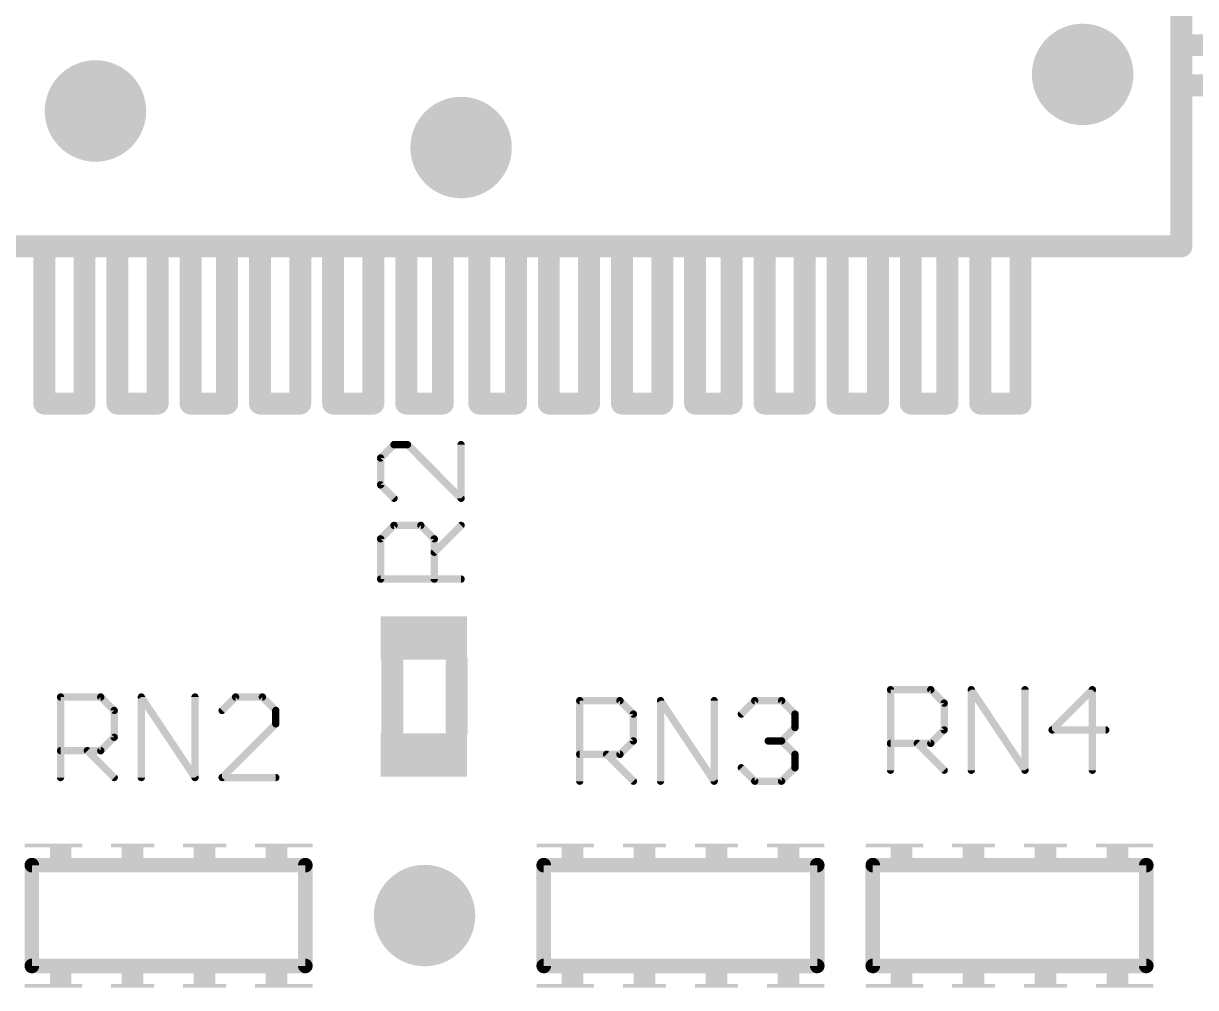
# Model space of a CAD drawing. Extents: x -2.4 to 65.5, y -2.3 to 59.9.
# Drawn here: x 31.12 to 39.27, y 18.3 to 24.99 of the extents above; entities that cross this region are included whole.
import ezdxf

# ---------------------------------------------------------------- set-up
doc = ezdxf.new("R2010")
doc.units = 0
for name, color, linetype in [('18', 94, 'CONTINUOUS'), ('21', 251, 'CONTINUOUS'), ('25', 251, 'CONTINUOUS'), ('51', 251, 'CONTINUOUS')]:
    doc.layers.add(name, color=color, linetype=linetype)

# ---------------------------------------------------------------- blocks, each defined once
blk = doc.blocks.new('RECT')
blk.add_solid([(-0.5, -0.5), (0.5, -0.5), (-0.5, 0.5), (0.5, 0.5)])
blk = doc.blocks.new('ROUNDV')
at = {"const_width": 0.5}
blk.add_lwpolyline([(0, -0.25, 1), (0, 0.25, 1), (0, -0.25)], format="xyb", dxfattribs=at)

msp = doc.modelspace()

# ---------------------------------------------------------------- linework, layer by layer
at = {"layer": '21', "const_width": 0.1524}
for points in [[(39.1668, 23.4442), (39.1668, 24.2316)], [(38.3794, 23.4442), (39.1668, 23.4442)]]:
    msp.add_lwpolyline(points, dxfattribs=at)
at = {"layer": '21', "const_width": 0.0762}
for points in [[(39.2049, 24.2316, 1), (39.1287, 24.2316)], [(38.3794, 23.4823, 1), (38.3794, 23.4061)], [(39.1287, 23.4442, 1), (39.2049, 23.4442)], [(39.1668, 23.4061, 1), (39.1668, 23.4823)]]:
    msp.add_lwpolyline(points, format="xyb", dxfattribs=at)
at = {"layer": '25', "const_width": 0.0508}
for points in [[(33.6969, 22.067), (33.6037, 21.9737)], [(33.7902, 22.067), (33.6969, 22.067)], [(34.163, 21.6941), (33.7902, 22.067)], [(34.163, 22.067), (34.163, 21.6941)], [(33.6037, 21.9737), (33.6037, 21.7873)], [(33.6037, 21.7873), (33.6969, 21.6941)], [(33.6037, 21.4124), (33.6969, 21.5056)], [(33.6969, 21.5056), (33.8834, 21.5056)], [(33.8834, 21.5056), (33.9766, 21.4124)], [(33.9766, 21.3192), (34.163, 21.5056)], [(33.6037, 21.1328), (33.6037, 21.4124)], [(33.9766, 21.4124), (33.9766, 21.1328)], [(34.163, 21.1328), (33.6037, 21.1328)], [(37.1461, 19.8054), (37.1461, 20.3647)], [(37.1461, 20.3647), (37.4257, 20.3647)], [(37.4257, 20.3647), (37.5189, 20.2715)], [(37.7074, 19.8054), (37.7074, 20.3647)], [(37.7074, 20.3647), (38.0802, 19.8054)], [(38.0802, 19.8054), (38.0802, 20.3647)], [(38.5483, 20.3647), (38.2687, 20.085)], [(38.5483, 19.8054), (38.5483, 20.3647)], [(31.3803, 19.7546), (31.3803, 20.3139)], [(31.3803, 20.3139), (31.6599, 20.3139)], [(31.6599, 20.3139), (31.7531, 20.2207)], [(31.9416, 19.7546), (31.9416, 20.3139)], [(31.9416, 20.3139), (32.3144, 19.7546)], [(32.3144, 19.7546), (32.3144, 20.3139)], [(32.5961, 20.3139), (32.5029, 20.2207)], [(32.7825, 20.3139), (32.5961, 20.3139)], [(32.8757, 20.2207), (32.7825, 20.3139)], [(34.9871, 19.7292), (34.9871, 20.2885)], [(34.9871, 20.2885), (35.2667, 20.2885)], [(35.2667, 20.2885), (35.3599, 20.1953)], [(35.5484, 19.7292), (35.5484, 20.2885)], [(35.5484, 20.2885), (35.9212, 19.7292)], [(35.9212, 19.7292), (35.9212, 20.2885)], [(36.1097, 20.1953), (36.2029, 20.2885)], [(36.2029, 20.2885), (36.3893, 20.2885)], [(36.3893, 20.2885), (36.4825, 20.1953)], [(37.5189, 20.2715), (37.5189, 20.085)], [(31.7531, 20.2207), (31.7531, 20.0342)], [(32.8757, 20.1274), (32.8757, 20.2207)], [(35.3599, 20.1953), (35.3599, 20.0088)], [(36.4825, 20.1953), (36.4825, 20.1021)], [(32.5029, 19.7546), (32.8757, 20.1274)], [(36.4825, 20.1021), (36.3893, 20.0088)], [(31.7531, 20.0342), (31.6599, 19.941)], [(35.3599, 20.0088), (35.2667, 19.9156)], [(36.3893, 20.0088), (36.2961, 20.0088)], [(36.3893, 20.0088), (36.4825, 19.9156)], [(37.5189, 20.085), (37.4257, 19.9918)], [(38.2687, 20.085), (38.6415, 20.085)], [(31.6599, 19.941), (31.3803, 19.941)], [(31.5667, 19.941), (31.7531, 19.7546)], [(37.4257, 19.9918), (37.1461, 19.9918)], [(37.3325, 19.9918), (37.5189, 19.8054)], [(35.2667, 19.9156), (34.9871, 19.9156)], [(35.1735, 19.9156), (35.3599, 19.7292)], [(36.4825, 19.9156), (36.4825, 19.8224)], [(36.2029, 19.7292), (36.1097, 19.8224)], [(36.4825, 19.8224), (36.3893, 19.7292)], [(32.8757, 19.7546), (32.5029, 19.7546)], [(36.3893, 19.7292), (36.2029, 19.7292)]]:
    msp.add_lwpolyline(points, dxfattribs=at)
at = {"layer": '25', "const_width": 0.0254}
for points in [[(33.6969, 22.0797, 1), (33.6969, 22.0543)], [(33.7059, 22.058, 1), (33.688, 22.0759)], [(33.7991, 22.0759, 1), (33.7812, 22.058)], [(33.7902, 22.0543, 1), (33.7902, 22.0797)], [(34.1757, 22.067, 1), (34.1503, 22.067)], [(33.6164, 21.9737, 1), (33.591, 21.9737)], [(33.5947, 21.9827, 1), (33.6127, 21.9648)], [(33.6127, 21.7963, 1), (33.5947, 21.7783)], [(33.591, 21.7873, 1), (33.6164, 21.7873)], [(33.688, 21.6851, 1), (33.7059, 21.7031)], [(34.1503, 21.6941, 1), (34.1757, 21.6941)], [(34.154, 21.6851, 1), (34.172, 21.7031)], [(33.6969, 21.5183, 1), (33.6969, 21.493)], [(33.7059, 21.4967, 1), (33.688, 21.5146)], [(33.8923, 21.5146, 1), (33.8744, 21.4967)], [(33.8834, 21.493, 1), (33.8834, 21.5183)], [(34.172, 21.4967, 1), (34.154, 21.5146)], [(33.6164, 21.4124, 1), (33.591, 21.4124)], [(33.5947, 21.4214, 1), (33.6127, 21.4035)], [(33.9893, 21.4124, 1), (33.9639, 21.4124)], [(33.9676, 21.4035, 1), (33.9856, 21.4214)], [(33.9676, 21.3282, 1), (33.9856, 21.3102)], [(33.6037, 21.1455, 1), (33.6037, 21.1201)], [(33.591, 21.1328, 1), (33.6164, 21.1328)], [(33.9639, 21.1328, 1), (33.9893, 21.1328)], [(34.163, 21.1201, 1), (34.163, 21.1455)], [(37.1588, 20.3647, 1), (37.1334, 20.3647)], [(37.1461, 20.3774, 1), (37.1461, 20.352)], [(37.4347, 20.3737, 1), (37.4167, 20.3557)], [(37.4257, 20.352, 1), (37.4257, 20.3774)], [(37.7201, 20.3647, 1), (37.6947, 20.3647)], [(37.7179, 20.3717, 1), (37.6968, 20.3576)], [(38.0929, 20.3647, 1), (38.0675, 20.3647)], [(38.561, 20.3647, 1), (38.5356, 20.3647)], [(38.5573, 20.3557, 1), (38.5393, 20.3737)], [(31.393, 20.3139, 1), (31.3676, 20.3139)], [(31.3803, 20.3266, 1), (31.3803, 20.3012)], [(31.6689, 20.3229, 1), (31.6509, 20.3049)], [(31.6599, 20.3012, 1), (31.6599, 20.3266)], [(31.9543, 20.3139, 1), (31.9289, 20.3139)], [(31.9521, 20.3209, 1), (31.931, 20.3068)], [(32.3271, 20.3139, 1), (32.3017, 20.3139)], [(32.5961, 20.3266, 1), (32.5961, 20.3012)], [(32.6051, 20.3049, 1), (32.5871, 20.3229)], [(32.7915, 20.3229, 1), (32.7735, 20.3049)], [(32.7825, 20.3012, 1), (32.7825, 20.3266)], [(34.9998, 20.2885, 1), (34.9744, 20.2885)], [(34.9871, 20.3012, 1), (34.9871, 20.2758)], [(35.2757, 20.2975, 1), (35.2577, 20.2795)], [(35.2667, 20.2758, 1), (35.2667, 20.3012)], [(35.5611, 20.2885, 1), (35.5357, 20.2885)], [(35.5589, 20.2955, 1), (35.5378, 20.2814)], [(35.9339, 20.2885, 1), (35.9085, 20.2885)], [(36.2029, 20.3012, 1), (36.2029, 20.2758)], [(36.2119, 20.2795, 1), (36.1939, 20.2975)], [(36.3983, 20.2975, 1), (36.3803, 20.2795)], [(36.3893, 20.2758, 1), (36.3893, 20.3012)], [(37.5316, 20.2715, 1), (37.5062, 20.2715)], [(37.5099, 20.2625, 1), (37.5279, 20.2804)], [(31.7658, 20.2207, 1), (31.7404, 20.2207)], [(31.7441, 20.2117, 1), (31.7621, 20.2296)], [(32.4939, 20.2296, 1), (32.5119, 20.2117)], [(32.8884, 20.2207, 1), (32.863, 20.2207)], [(32.8668, 20.2117, 1), (32.8847, 20.2296)], [(35.3726, 20.1953, 1), (35.3472, 20.1953)], [(35.3509, 20.1863, 1), (35.3689, 20.2042)], [(36.1007, 20.2042, 1), (36.1187, 20.1863)], [(36.4952, 20.1953, 1), (36.4698, 20.1953)], [(36.4736, 20.1863, 1), (36.4915, 20.2042)], [(32.863, 20.1274, 1), (32.8884, 20.1274)], [(32.8847, 20.1185, 1), (32.8668, 20.1364)], [(36.4698, 20.1021, 1), (36.4952, 20.1021)], [(36.4915, 20.0931, 1), (36.4736, 20.111)], [(31.7404, 20.0342, 1), (31.7658, 20.0342)], [(31.7621, 20.0253, 1), (31.7441, 20.0432)], [(35.3689, 19.9999, 1), (35.3509, 20.0178)], [(36.2961, 20.0215, 1), (36.2961, 19.9961)], [(36.3983, 20.0178, 1), (36.3803, 19.9999)], [(36.3893, 19.9961, 1), (36.3893, 20.0215)], [(37.5062, 20.085, 1), (37.5316, 20.085)], [(37.5279, 20.0761, 1), (37.5099, 20.094)], [(38.2687, 20.0977, 1), (38.2687, 20.0723)], [(38.2597, 20.094, 1), (38.2777, 20.0761)], [(38.6415, 20.0723, 1), (38.6415, 20.0977)], [(31.3803, 19.9537, 1), (31.3803, 19.9283)], [(31.5757, 19.95, 1), (31.5577, 19.932)], [(31.6509, 19.95, 1), (31.6689, 19.932)], [(31.6599, 19.9283, 1), (31.6599, 19.9537)], [(35.3472, 20.0088, 1), (35.3726, 20.0088)], [(36.3803, 20.0178, 1), (36.3983, 19.9999)], [(37.1461, 20.0045, 1), (37.1461, 19.9791)], [(37.3415, 20.0008, 1), (37.3235, 19.9828)], [(37.4167, 20.0008, 1), (37.4347, 19.9828)], [(37.4257, 19.9791, 1), (37.4257, 20.0045)], [(34.9871, 19.9283, 1), (34.9871, 19.9029)], [(35.1825, 19.9246, 1), (35.1645, 19.9066)], [(35.2577, 19.9246, 1), (35.2757, 19.9066)], [(35.2667, 19.9029, 1), (35.2667, 19.9283)], [(36.4952, 19.9156, 1), (36.4698, 19.9156)], [(36.4736, 19.9066, 1), (36.4915, 19.9246)], [(36.1187, 19.8314, 1), (36.1007, 19.8134)], [(36.4698, 19.8224, 1), (36.4952, 19.8224)], [(36.4915, 19.8134, 1), (36.4736, 19.8314)], [(37.1334, 19.8054, 1), (37.1588, 19.8054)], [(37.5099, 19.7964, 1), (37.5279, 19.8144)], [(37.6947, 19.8054, 1), (37.7201, 19.8054)], [(38.0675, 19.8054, 1), (38.0929, 19.8054)], [(38.0697, 19.7984, 1), (38.0908, 19.8124)], [(38.5356, 19.8054, 1), (38.561, 19.8054)], [(31.3676, 19.7546, 1), (31.393, 19.7546)], [(31.7441, 19.7456, 1), (31.7621, 19.7636)], [(31.9289, 19.7546, 1), (31.9543, 19.7546)], [(32.3017, 19.7546, 1), (32.3271, 19.7546)], [(32.3039, 19.7476, 1), (32.325, 19.7616)], [(32.5029, 19.7673, 1), (32.5029, 19.7419)], [(32.4939, 19.7636, 1), (32.5119, 19.7456)], [(32.8757, 19.7419, 1), (32.8757, 19.7673)], [(34.9744, 19.7292, 1), (34.9998, 19.7292)], [(35.3509, 19.7202, 1), (35.3689, 19.7382)], [(35.5357, 19.7292, 1), (35.5611, 19.7292)], [(35.9085, 19.7292, 1), (35.9339, 19.7292)], [(35.9107, 19.7222, 1), (35.9318, 19.7362)], [(36.2029, 19.7419, 1), (36.2029, 19.7165)], [(36.1939, 19.7202, 1), (36.2119, 19.7382)], [(36.3803, 19.7382, 1), (36.3983, 19.7202)], [(36.3893, 19.7165, 1), (36.3893, 19.7419)]]:
    msp.add_lwpolyline(points, format="xyb", dxfattribs=at)
at = {"layer": '51'}
for points, const_width in [([(39.1668, 23.4442), (39.1668, 33.4518)], 0.1524), ([(39.1668, 24.8412), (39.1668, 24.5618)], 0.1524), ([(40.259, 24.8412), (39.1668, 24.8412)], 0.1524), ([(39.1668, 24.5618), (40.259, 24.5618)], 0.1524), ([(29.1592, 23.4442), (39.1668, 23.4442)], 0.1524), ([(31.5468, 23.4442), (31.2674, 23.4442)], 0.1524), ([(31.2674, 23.4442), (31.2674, 22.352)], 0.1524), ([(31.5468, 22.352), (31.5468, 23.4442)], 0.1524), ([(32.0548, 23.4442), (31.7754, 23.4442)], 0.1524), ([(31.7754, 23.4442), (31.7754, 22.352)], 0.1524), ([(32.0548, 22.352), (32.0548, 23.4442)], 0.1524), ([(32.5374, 23.4442), (32.2834, 23.4442)], 0.1524), ([(32.2834, 23.4442), (32.2834, 22.352)], 0.1524), ([(32.5374, 22.352), (32.5374, 23.4442)], 0.1524), ([(33.0454, 23.4442), (32.766, 23.4442)], 0.1524), ([(32.766, 23.4442), (32.766, 22.352)], 0.1524), ([(33.0454, 22.352), (33.0454, 23.4442)], 0.1524), ([(33.5534, 23.4442), (33.274, 23.4442)], 0.1524), ([(33.274, 23.4442), (33.274, 22.352)], 0.1524), ([(33.5534, 22.352), (33.5534, 23.4442)], 0.1524), ([(34.036, 23.4442), (33.782, 23.4442)], 0.1524), ([(33.782, 23.4442), (33.782, 22.352)], 0.1524), ([(34.036, 22.352), (34.036, 23.4442)], 0.1524), ([(34.544, 23.4442), (34.29, 23.4442)], 0.1524), ([(34.29, 23.4442), (34.29, 22.352)], 0.1524), ([(34.544, 22.352), (34.544, 23.4442)], 0.1524), ([(35.052, 23.4442), (34.7726, 23.4442)], 0.1524), ([(34.7726, 23.4442), (34.7726, 22.352)], 0.1524), ([(35.052, 22.352), (35.052, 23.4442)], 0.1524), ([(35.56, 23.4442), (35.2806, 23.4442)], 0.1524), ([(35.2806, 23.4442), (35.2806, 22.352)], 0.1524), ([(35.56, 22.352), (35.56, 23.4442)], 0.1524), ([(36.0426, 23.4442), (35.7886, 23.4442)], 0.1524), ([(35.7886, 23.4442), (35.7886, 22.352)], 0.1524), ([(36.0426, 22.352), (36.0426, 23.4442)], 0.1524), ([(36.5506, 23.4442), (36.2712, 23.4442)], 0.1524), ([(36.2712, 23.4442), (36.2712, 22.352)], 0.1524), ([(36.5506, 22.352), (36.5506, 23.4442)], 0.1524), ([(37.0586, 23.4442), (36.7792, 23.4442)], 0.1524), ([(36.7792, 23.4442), (36.7792, 22.352)], 0.1524), ([(37.0586, 22.352), (37.0586, 23.4442)], 0.1524), ([(37.5412, 23.4442), (37.2872, 23.4442)], 0.1524), ([(37.2872, 23.4442), (37.2872, 22.352)], 0.1524), ([(37.5412, 22.352), (37.5412, 23.4442)], 0.1524), ([(38.0492, 23.4442), (37.7698, 23.4442)], 0.1524), ([(37.7698, 23.4442), (37.7698, 22.352)], 0.1524), ([(38.0492, 22.352), (38.0492, 23.4442)], 0.1524), ([(31.2674, 22.352), (31.5468, 22.352)], 0.1524), ([(31.7754, 22.352), (32.0548, 22.352)], 0.1524), ([(32.2834, 22.352), (32.5374, 22.352)], 0.1524), ([(32.766, 22.352), (33.0454, 22.352)], 0.1524), ([(33.274, 22.352), (33.5534, 22.352)], 0.1524), ([(33.782, 22.352), (34.036, 22.352)], 0.1524), ([(34.29, 22.352), (34.544, 22.352)], 0.1524), ([(34.7726, 22.352), (35.052, 22.352)], 0.1524), ([(35.2806, 22.352), (35.56, 22.352)], 0.1524), ([(35.7886, 22.352), (36.0426, 22.352)], 0.1524), ([(36.2712, 22.352), (36.5506, 22.352)], 0.1524), ([(36.7792, 22.352), (37.0586, 22.352)], 0.1524), ([(37.2872, 22.352), (37.5412, 22.352)], 0.1524), ([(37.7698, 22.352), (38.0492, 22.352)], 0.1524), ([(33.685, 20.075), (33.685, 20.565)], 0.1524), ([(34.133, 20.565), (34.133, 20.075)], 0.1524), ([(31.181, 18.446), (31.181, 19.146)], 0.1016), ([(31.181, 19.146), (33.081, 19.146)], 0.1016), ([(33.081, 19.146), (33.081, 18.446)], 0.1016), ([(34.737, 18.446), (34.737, 19.146)], 0.1016), ([(34.737, 19.146), (36.637, 19.146)], 0.1016), ([(36.637, 19.146), (36.637, 18.446)], 0.1016), ([(37.023, 18.446), (37.023, 19.146)], 0.1016), ([(37.023, 19.146), (38.923, 19.146)], 0.1016), ([(38.923, 19.146), (38.923, 18.446)], 0.1016), ([(33.081, 18.446), (31.181, 18.446)], 0.1016), ([(36.637, 18.446), (34.737, 18.446)], 0.1016), ([(38.923, 18.446), (37.023, 18.446)], 0.1016)]:
    msp.add_lwpolyline(points, dxfattribs=dict(at, const_width=const_width))
for points, const_width in [([(39.2049, 24.8412, 1), (39.1287, 24.8412)], 0.0762), ([(39.1668, 24.8793, 1), (39.1668, 24.8031)], 0.0762), ([(39.1668, 24.5999, 1), (39.1668, 24.5237)], 0.0762), ([(39.1287, 24.5618, 1), (39.2049, 24.5618)], 0.0762), ([(31.2674, 23.4823, 1), (31.2674, 23.4061)], 0.0762), ([(31.3055, 23.4442, 1), (31.2293, 23.4442)], 0.0762), ([(31.5849, 23.4442, 1), (31.5087, 23.4442)], 0.0762), ([(31.5468, 23.4061, 1), (31.5468, 23.4823)], 0.0762), ([(31.7754, 23.4823, 1), (31.7754, 23.4061)], 0.0762), ([(31.8135, 23.4442, 1), (31.7373, 23.4442)], 0.0762), ([(32.0929, 23.4442, 1), (32.0167, 23.4442)], 0.0762), ([(32.0548, 23.4061, 1), (32.0548, 23.4823)], 0.0762), ([(32.2834, 23.4823, 1), (32.2834, 23.4061)], 0.0762), ([(32.3215, 23.4442, 1), (32.2453, 23.4442)], 0.0762), ([(32.5755, 23.4442, 1), (32.4993, 23.4442)], 0.0762), ([(32.5374, 23.4061, 1), (32.5374, 23.4823)], 0.0762), ([(32.766, 23.4823, 1), (32.766, 23.4061)], 0.0762), ([(32.8041, 23.4442, 1), (32.7279, 23.4442)], 0.0762), ([(33.0835, 23.4442, 1), (33.0073, 23.4442)], 0.0762), ([(33.0454, 23.4061, 1), (33.0454, 23.4823)], 0.0762), ([(33.274, 23.4823, 1), (33.274, 23.4061)], 0.0762), ([(33.3121, 23.4442, 1), (33.2359, 23.4442)], 0.0762), ([(33.5915, 23.4442, 1), (33.5153, 23.4442)], 0.0762), ([(33.5534, 23.4061, 1), (33.5534, 23.4823)], 0.0762), ([(33.782, 23.4823, 1), (33.782, 23.4061)], 0.0762), ([(33.8201, 23.4442, 1), (33.7439, 23.4442)], 0.0762), ([(34.0741, 23.4442, 1), (33.9979, 23.4442)], 0.0762), ([(34.036, 23.4061, 1), (34.036, 23.4823)], 0.0762), ([(34.29, 23.4823, 1), (34.29, 23.4061)], 0.0762), ([(34.3281, 23.4442, 1), (34.2519, 23.4442)], 0.0762), ([(34.5821, 23.4442, 1), (34.5059, 23.4442)], 0.0762), ([(34.544, 23.4061, 1), (34.544, 23.4823)], 0.0762), ([(34.7726, 23.4823, 1), (34.7726, 23.4061)], 0.0762), ([(34.8107, 23.4442, 1), (34.7345, 23.4442)], 0.0762), ([(35.0901, 23.4442, 1), (35.0139, 23.4442)], 0.0762), ([(35.052, 23.4061, 1), (35.052, 23.4823)], 0.0762), ([(35.2806, 23.4823, 1), (35.2806, 23.4061)], 0.0762), ([(35.3187, 23.4442, 1), (35.2425, 23.4442)], 0.0762), ([(35.5981, 23.4442, 1), (35.5219, 23.4442)], 0.0762), ([(35.56, 23.4061, 1), (35.56, 23.4823)], 0.0762), ([(35.7886, 23.4823, 1), (35.7886, 23.4061)], 0.0762), ([(35.8267, 23.4442, 1), (35.7505, 23.4442)], 0.0762), ([(36.0807, 23.4442, 1), (36.0045, 23.4442)], 0.0762), ([(36.0426, 23.4061, 1), (36.0426, 23.4823)], 0.0762), ([(36.2712, 23.4823, 1), (36.2712, 23.4061)], 0.0762), ([(36.3093, 23.4442, 1), (36.2331, 23.4442)], 0.0762), ([(36.5887, 23.4442, 1), (36.5125, 23.4442)], 0.0762), ([(36.5506, 23.4061, 1), (36.5506, 23.4823)], 0.0762), ([(36.7792, 23.4823, 1), (36.7792, 23.4061)], 0.0762), ([(36.8173, 23.4442, 1), (36.7411, 23.4442)], 0.0762), ([(37.0967, 23.4442, 1), (37.0205, 23.4442)], 0.0762), ([(37.0586, 23.4061, 1), (37.0586, 23.4823)], 0.0762), ([(37.2872, 23.4823, 1), (37.2872, 23.4061)], 0.0762), ([(37.3253, 23.4442, 1), (37.2491, 23.4442)], 0.0762), ([(37.5793, 23.4442, 1), (37.5031, 23.4442)], 0.0762), ([(37.5412, 23.4061, 1), (37.5412, 23.4823)], 0.0762), ([(37.7698, 23.4823, 1), (37.7698, 23.4061)], 0.0762), ([(37.8079, 23.4442, 1), (37.7317, 23.4442)], 0.0762), ([(38.0873, 23.4442, 1), (38.0111, 23.4442)], 0.0762), ([(38.0492, 23.4061, 1), (38.0492, 23.4823)], 0.0762), ([(39.1287, 23.4442, 1), (39.2049, 23.4442)], 0.0762), ([(39.1668, 23.4061, 1), (39.1668, 23.4823)], 0.0762), ([(31.2674, 22.3901, 1), (31.2674, 22.3139)], 0.0762), ([(31.5468, 22.3139, 1), (31.5468, 22.3901)], 0.0762), ([(31.7754, 22.3901, 1), (31.7754, 22.3139)], 0.0762), ([(32.0548, 22.3139, 1), (32.0548, 22.3901)], 0.0762), ([(32.2834, 22.3901, 1), (32.2834, 22.3139)], 0.0762), ([(32.5374, 22.3139, 1), (32.5374, 22.3901)], 0.0762), ([(32.766, 22.3901, 1), (32.766, 22.3139)], 0.0762), ([(33.0454, 22.3139, 1), (33.0454, 22.3901)], 0.0762), ([(33.274, 22.3901, 1), (33.274, 22.3139)], 0.0762), ([(33.5534, 22.3139, 1), (33.5534, 22.3901)], 0.0762), ([(33.782, 22.3901, 1), (33.782, 22.3139)], 0.0762), ([(34.036, 22.3139, 1), (34.036, 22.3901)], 0.0762), ([(34.29, 22.3901, 1), (34.29, 22.3139)], 0.0762), ([(34.544, 22.3139, 1), (34.544, 22.3901)], 0.0762), ([(34.7726, 22.3901, 1), (34.7726, 22.3139)], 0.0762), ([(35.052, 22.3139, 1), (35.052, 22.3901)], 0.0762), ([(35.2806, 22.3901, 1), (35.2806, 22.3139)], 0.0762), ([(35.56, 22.3139, 1), (35.56, 22.3901)], 0.0762), ([(35.7886, 22.3901, 1), (35.7886, 22.3139)], 0.0762), ([(36.0426, 22.3139, 1), (36.0426, 22.3901)], 0.0762), ([(36.2712, 22.3901, 1), (36.2712, 22.3139)], 0.0762), ([(36.5506, 22.3139, 1), (36.5506, 22.3901)], 0.0762), ([(36.7792, 22.3901, 1), (36.7792, 22.3139)], 0.0762), ([(37.0586, 22.3139, 1), (37.0586, 22.3901)], 0.0762), ([(37.2872, 22.3901, 1), (37.2872, 22.3139)], 0.0762), ([(37.5412, 22.3139, 1), (37.5412, 22.3901)], 0.0762), ([(37.7698, 22.3901, 1), (37.7698, 22.3139)], 0.0762), ([(38.0492, 22.3139, 1), (38.0492, 22.3901)], 0.0762), ([(31.2293, 22.352, 1), (31.3055, 22.352)], 0.0762), ([(31.5087, 22.352, 1), (31.5849, 22.352)], 0.0762), ([(31.7373, 22.352, 1), (31.8135, 22.352)], 0.0762), ([(32.0167, 22.352, 1), (32.0929, 22.352)], 0.0762), ([(32.2453, 22.352, 1), (32.3215, 22.352)], 0.0762), ([(32.4993, 22.352, 1), (32.5755, 22.352)], 0.0762), ([(32.7279, 22.352, 1), (32.8041, 22.352)], 0.0762), ([(33.0073, 22.352, 1), (33.0835, 22.352)], 0.0762), ([(33.2359, 22.352, 1), (33.3121, 22.352)], 0.0762), ([(33.5153, 22.352, 1), (33.5915, 22.352)], 0.0762), ([(33.7439, 22.352, 1), (33.8201, 22.352)], 0.0762), ([(33.9979, 22.352, 1), (34.0741, 22.352)], 0.0762), ([(34.2519, 22.352, 1), (34.3281, 22.352)], 0.0762), ([(34.5059, 22.352, 1), (34.5821, 22.352)], 0.0762), ([(34.7345, 22.352, 1), (34.8107, 22.352)], 0.0762), ([(35.0139, 22.352, 1), (35.0901, 22.352)], 0.0762), ([(35.2425, 22.352, 1), (35.3187, 22.352)], 0.0762), ([(35.5219, 22.352, 1), (35.5981, 22.352)], 0.0762), ([(35.7505, 22.352, 1), (35.8267, 22.352)], 0.0762), ([(36.0045, 22.352, 1), (36.0807, 22.352)], 0.0762), ([(36.2331, 22.352, 1), (36.3093, 22.352)], 0.0762), ([(36.5125, 22.352, 1), (36.5887, 22.352)], 0.0762), ([(36.7411, 22.352, 1), (36.8173, 22.352)], 0.0762), ([(37.0205, 22.352, 1), (37.0967, 22.352)], 0.0762), ([(37.2491, 22.352, 1), (37.3253, 22.352)], 0.0762), ([(37.5031, 22.352, 1), (37.5793, 22.352)], 0.0762), ([(37.7317, 22.352, 1), (37.8079, 22.352)], 0.0762), ([(38.0111, 22.352, 1), (38.0873, 22.352)], 0.0762), ([(33.7231, 20.565, 1), (33.6469, 20.565)], 0.0762), ([(34.1711, 20.565, 1), (34.0949, 20.565)], 0.0762), ([(33.6469, 20.075, 1), (33.7231, 20.075)], 0.0762), ([(34.0949, 20.075, 1), (34.1711, 20.075)], 0.0762), ([(31.2064, 19.146, 1), (31.1556, 19.146)], 0.0508), ([(31.181, 19.1714, 1), (31.181, 19.1206)], 0.0508), ([(33.1064, 19.146, 1), (33.0556, 19.146)], 0.0508), ([(33.081, 19.1206, 1), (33.081, 19.1714)], 0.0508), ([(34.7624, 19.146, 1), (34.7116, 19.146)], 0.0508), ([(34.737, 19.1714, 1), (34.737, 19.1206)], 0.0508), ([(36.6624, 19.146, 1), (36.6116, 19.146)], 0.0508), ([(36.637, 19.1206, 1), (36.637, 19.1714)], 0.0508), ([(37.0484, 19.146, 1), (36.9976, 19.146)], 0.0508), ([(37.023, 19.1714, 1), (37.023, 19.1206)], 0.0508), ([(38.9484, 19.146, 1), (38.8976, 19.146)], 0.0508), ([(38.923, 19.1206, 1), (38.923, 19.1714)], 0.0508), ([(31.181, 18.4714, 1), (31.181, 18.4206)], 0.0508), ([(33.081, 18.4206, 1), (33.081, 18.4714)], 0.0508), ([(34.737, 18.4714, 1), (34.737, 18.4206)], 0.0508), ([(36.637, 18.4206, 1), (36.637, 18.4714)], 0.0508), ([(37.023, 18.4714, 1), (37.023, 18.4206)], 0.0508), ([(38.923, 18.4206, 1), (38.923, 18.4714)], 0.0508), ([(31.1556, 18.446, 1), (31.2064, 18.446)], 0.0508), ([(33.0556, 18.446, 1), (33.1064, 18.446)], 0.0508), ([(34.7116, 18.446, 1), (34.7624, 18.446)], 0.0508), ([(36.6116, 18.446, 1), (36.6624, 18.446)], 0.0508), ([(36.9976, 18.446, 1), (37.0484, 18.446)], 0.0508), ([(38.8976, 18.446, 1), (38.9484, 18.446)], 0.0508)]:
    msp.add_lwpolyline(points, format="xyb", dxfattribs=dict(at, const_width=const_width))

# ---------------------------------------------------------------- block references
at = {"layer": '18', "xscale": 0.7048, "yscale": 0.7048}
for p in [(38.481, 24.638), (31.623, 24.384), (34.163, 24.13), (33.909, 18.796)]:
    msp.add_blockref('ROUNDV', p, dxfattribs=at)
at = {"layer": '51'}
for p, xscale, yscale, rotation in [((33.9042, 20.724), 0.3, 0.5999, 270), ((33.9042, 19.9112), 0.3, 0.5999, 270), ((31.331, 18.3085), 0.4, 0.025, 180), ((31.381, 18.3585), 0.15, 0.075, 180), ((31.881, 18.3085), 0.3, 0.025, 180), ((31.881, 18.3585), 0.15, 0.075, 180), ((32.381, 18.3085), 0.3, 0.025, 180), ((32.381, 18.3585), 0.15, 0.075, 180), ((32.931, 18.3085), 0.4, 0.025, 180), ((32.881, 18.3585), 0.15, 0.075, 180), ((34.887, 18.3085), 0.4, 0.025, 180), ((34.937, 18.3585), 0.15, 0.075, 180), ((35.437, 18.3085), 0.3, 0.025, 180), ((35.437, 18.3585), 0.15, 0.075, 180), ((35.937, 18.3085), 0.3, 0.025, 180), ((35.937, 18.3585), 0.15, 0.075, 180), ((36.487, 18.3085), 0.4, 0.025, 180), ((36.437, 18.3585), 0.15, 0.075, 180), ((37.173, 18.3085), 0.4, 0.025, 180), ((37.223, 18.3585), 0.15, 0.075, 180), ((37.723, 18.3085), 0.3, 0.025, 180), ((37.723, 18.3585), 0.15, 0.075, 180), ((38.223, 18.3085), 0.3, 0.025, 180), ((38.223, 18.3585), 0.15, 0.075, 180), ((38.773, 18.3085), 0.4, 0.025, 180), ((38.723, 18.3585), 0.15, 0.075, 180)]:
    msp.add_blockref('RECT', p, dxfattribs=dict(at, xscale=xscale, yscale=yscale, rotation=rotation))
for p, xscale, yscale in [((31.331, 19.2835), 0.4, 0.025), ((31.381, 19.2335), 0.15, 0.075), ((31.881, 19.2835), 0.3, 0.025), ((31.881, 19.2335), 0.15, 0.075), ((32.381, 19.2835), 0.3, 0.025), ((32.381, 19.2335), 0.15, 0.075), ((32.931, 19.2835), 0.4, 0.025), ((32.881, 19.2335), 0.15, 0.075), ((34.887, 19.2835), 0.4, 0.025), ((34.937, 19.2335), 0.15, 0.075), ((35.437, 19.2835), 0.3, 0.025), ((35.437, 19.2335), 0.15, 0.075), ((35.937, 19.2835), 0.3, 0.025), ((35.937, 19.2335), 0.15, 0.075), ((36.487, 19.2835), 0.4, 0.025), ((36.437, 19.2335), 0.15, 0.075), ((37.173, 19.2835), 0.4, 0.025), ((37.223, 19.2335), 0.15, 0.075), ((37.723, 19.2835), 0.3, 0.025), ((37.723, 19.2335), 0.15, 0.075), ((38.223, 19.2835), 0.3, 0.025), ((38.223, 19.2335), 0.15, 0.075), ((38.773, 19.2835), 0.4, 0.025), ((38.723, 19.2335), 0.15, 0.075)]:
    msp.add_blockref('RECT', p, dxfattribs=dict(at, xscale=xscale, yscale=yscale))

doc.saveas('drawing.dxf')
